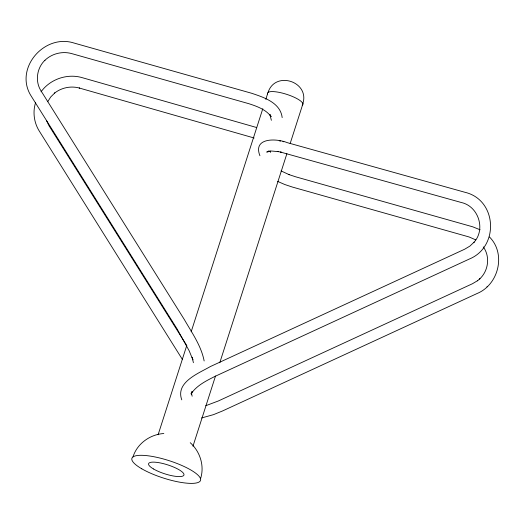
<?xml version="1.0" encoding="UTF-8"?>
<svg xmlns="http://www.w3.org/2000/svg" width="525" height="525" viewBox="0 0 525 525"><rect width="100%" height="100%" fill="white"/><g stroke="black" fill="none" stroke-linecap="round" stroke-linejoin="round"><path stroke-width="0.79" d="M191.52 394.249L192.052 391.512L191.048 393.901C196.645 385.514 206.194 380.842 214.942 376.412L469.343 259.035C499.288 246.822 497.247 199.874 464.907 192.275L287.247 142.643C276.747 138.305 252.564 137.301 259.921 155.741M200.53 478.774C204.73 466.003 200.104 451.52 190.234 442.7M302.846 103.655C309.98 81.592 275.179 70.265 268.078 92.413M35.641 102.46C32.576 111.864 33.974 122.528 39.185 130.909L182.529 359.651M158.104 434.772L186.657 345.844M191.166 331.8L262.802 108.695M265.808 99.337L267.56 93.87M192.97 446.224L215.512 376.018M219.772 362.755L286.893 153.694M290.154 143.548L302.925 103.766M132.982 456.927C137.123 443.586 150.111 434.398 163.826 433.519M47.683 101.732L50.748 96.941L54.83 92.892L54.534 93.135C61.471 87.603 71.052 85.673 79.583 88.095L79.203 87.997L254.126 137.996M41.055 91.809C50.098 79.157 67.312 73.251 82.228 77.667L256.653 127.529M201.521 417.972L213.465 414.658L222.515 410.97L477.094 293.508C498.625 284.681 506.33 253.798 489.484 236.985M268.413 151.607L269.2 150.898L266.72 152.079L271.418 151.01L278.618 151.666L277.259 151.39L281.413 152.25L280.507 152.066L461.331 202.506C478.583 206.273 485.999 229.668 473.767 242.517L474.121 242.143L469.901 246.094L464.678 249.211L210.348 366.562C198.686 373.327 175.225 382.226 181.781 399.853M486.951 286.867L487.285 286.584M205.748 405.72L218.315 400.988L472.467 283.723L477.697 280.599L477.422 280.829L479.929 278.723L479.587 279.005C488.44 271.064 490.402 256.535 483.256 246.868M282.909 141.579L283.815 141.763M279.221 140.818L280.586 141.094M277.679 181.427L284.832 184.537L292.392 187.058L469.087 236.965L475.762 239.879M480.119 229.793L472.69 226.8L295.693 176.813L288.665 174.49L289.216 174.7L281.052 170.907M186.854 345.686L48.891 125.528L46.417 120.363M282.174 117.607C280.475 102.703 263.78 97.328 251.646 93.266L74.091 43.057C44.074 33.318 13.453 69.064 31.421 96.443L177.168 329.077L189.19 350.825L192.892 359.848L192.163 357.223L193.403 362.703M271.379 120.31L269.817 114.338L271.156 116.668C265.919 109.528 256.988 106.312 248.85 103.694L71.8 53.629C62.331 50.918 51.581 53.648 44.599 60.605L44.914 60.27C36.75 68.047 34.88 81.506 41.114 91.009L184.301 319.502C191.881 332.738 201.193 345.706 204.153 360.957M270.231 150.859L270.585 152.421M191.435 393.1L192.143 396.217M267.527 93.949A18.552 4.705 17.8 0 1 286.932 94.421A18.552 4.705 17.8 0 1 302.21 105.256M141.803 468.812A36.048 9.148 17.8 0 0 199.454 481.766A36.048 9.148 17.8 0 0 157.395 457.459A36.048 9.148 17.8 0 0 141.803 468.812M153.49 468.963A18.552 4.705 17.8 0 0 183.297 475.814A18.552 4.705 17.8 0 0 162.035 463.312A18.552 4.705 17.8 0 0 153.49 468.963"/></g></svg>
